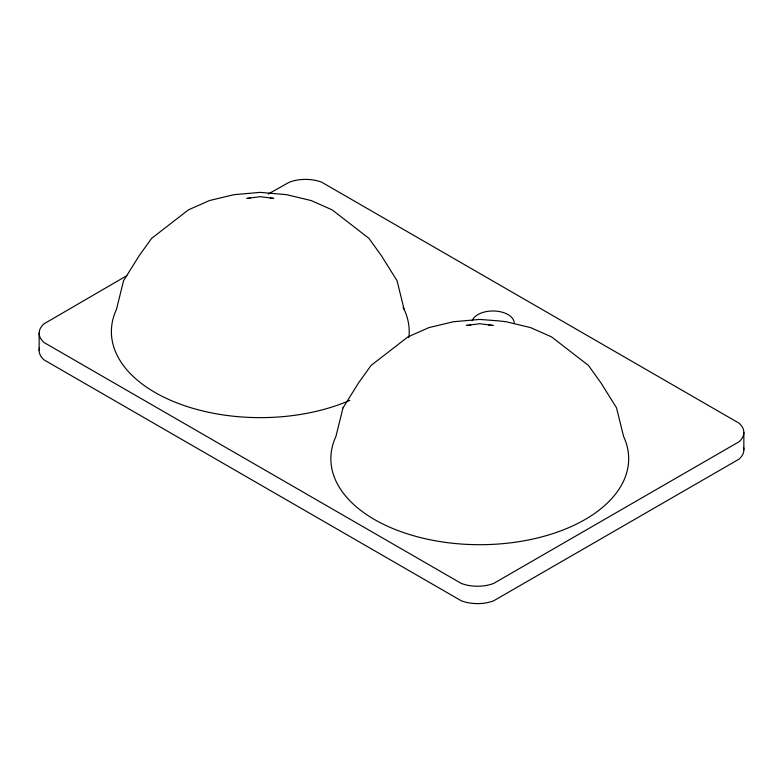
<?xml version="1.0" encoding="UTF-8"?>
<svg xmlns="http://www.w3.org/2000/svg" width="783" height="783" viewBox="0 0 783 783"><rect width="100%" height="100%" fill="white"/><g stroke="black" fill="none" stroke-linecap="round" stroke-linejoin="round"><path stroke-width="1.17" d="M126.797 275.675L44.054 323.81A29.255 16.883 0 0 0 44.054 342.523L461.285 583.413A29.255 16.883 0 0 0 493.701 583.413L738.946 441.818A29.255 16.883 0 0 0 738.946 423.104L321.715 182.214A29.255 16.883 0 0 0 289.299 182.214L268.168 194.057M250.208 198.138L246.841 198.393L260.299 196.67L273.747 198.393L270.38 198.138M470.798 325.111L466.306 325.454L479.764 323.722L493.212 325.454L488.729 325.111M404.136 309.412L397.05 280.764L381.497 255.835L368.959 238.365L332.139 209.854L311.096 200.536L286.598 194.673L260.299 192.373L234 194.673L209.492 200.536L188.449 209.854L151.628 238.365L139.1 255.835L123.548 280.764L116.461 309.412A148.907 85.973 0 0 0 176.987 402.922A148.907 85.973 0 0 0 349.835 400.358M743.85 432.461L743.85 449.834M39.15 333.166L39.15 350.539M403.137 307.367A148.907 85.973 0 0 1 408.853 337.561M39.463 348.063A29.255 16.883 0 0 0 44.054 359.896L461.285 600.786A29.255 16.883 0 0 0 493.701 600.786L738.946 459.19A29.255 16.883 0 0 0 743.537 447.367M472.169 320.678A21.268 12.283 0 0 1 494.69 311.017A21.268 12.283 0 0 1 514.216 322.635M343.013 407.826L335.927 436.464A148.907 85.973 0 0 0 479.764 544.694A148.907 85.973 0 0 0 623.601 436.464L616.515 407.826L600.962 382.897L588.425 365.426L551.604 336.915L530.561 327.597L506.063 321.735L498.252 320.834L479.764 319.435L453.465 321.735L428.957 327.597L407.914 336.915L371.093 365.426L358.565 382.897L343.013 407.826"/></g></svg>
